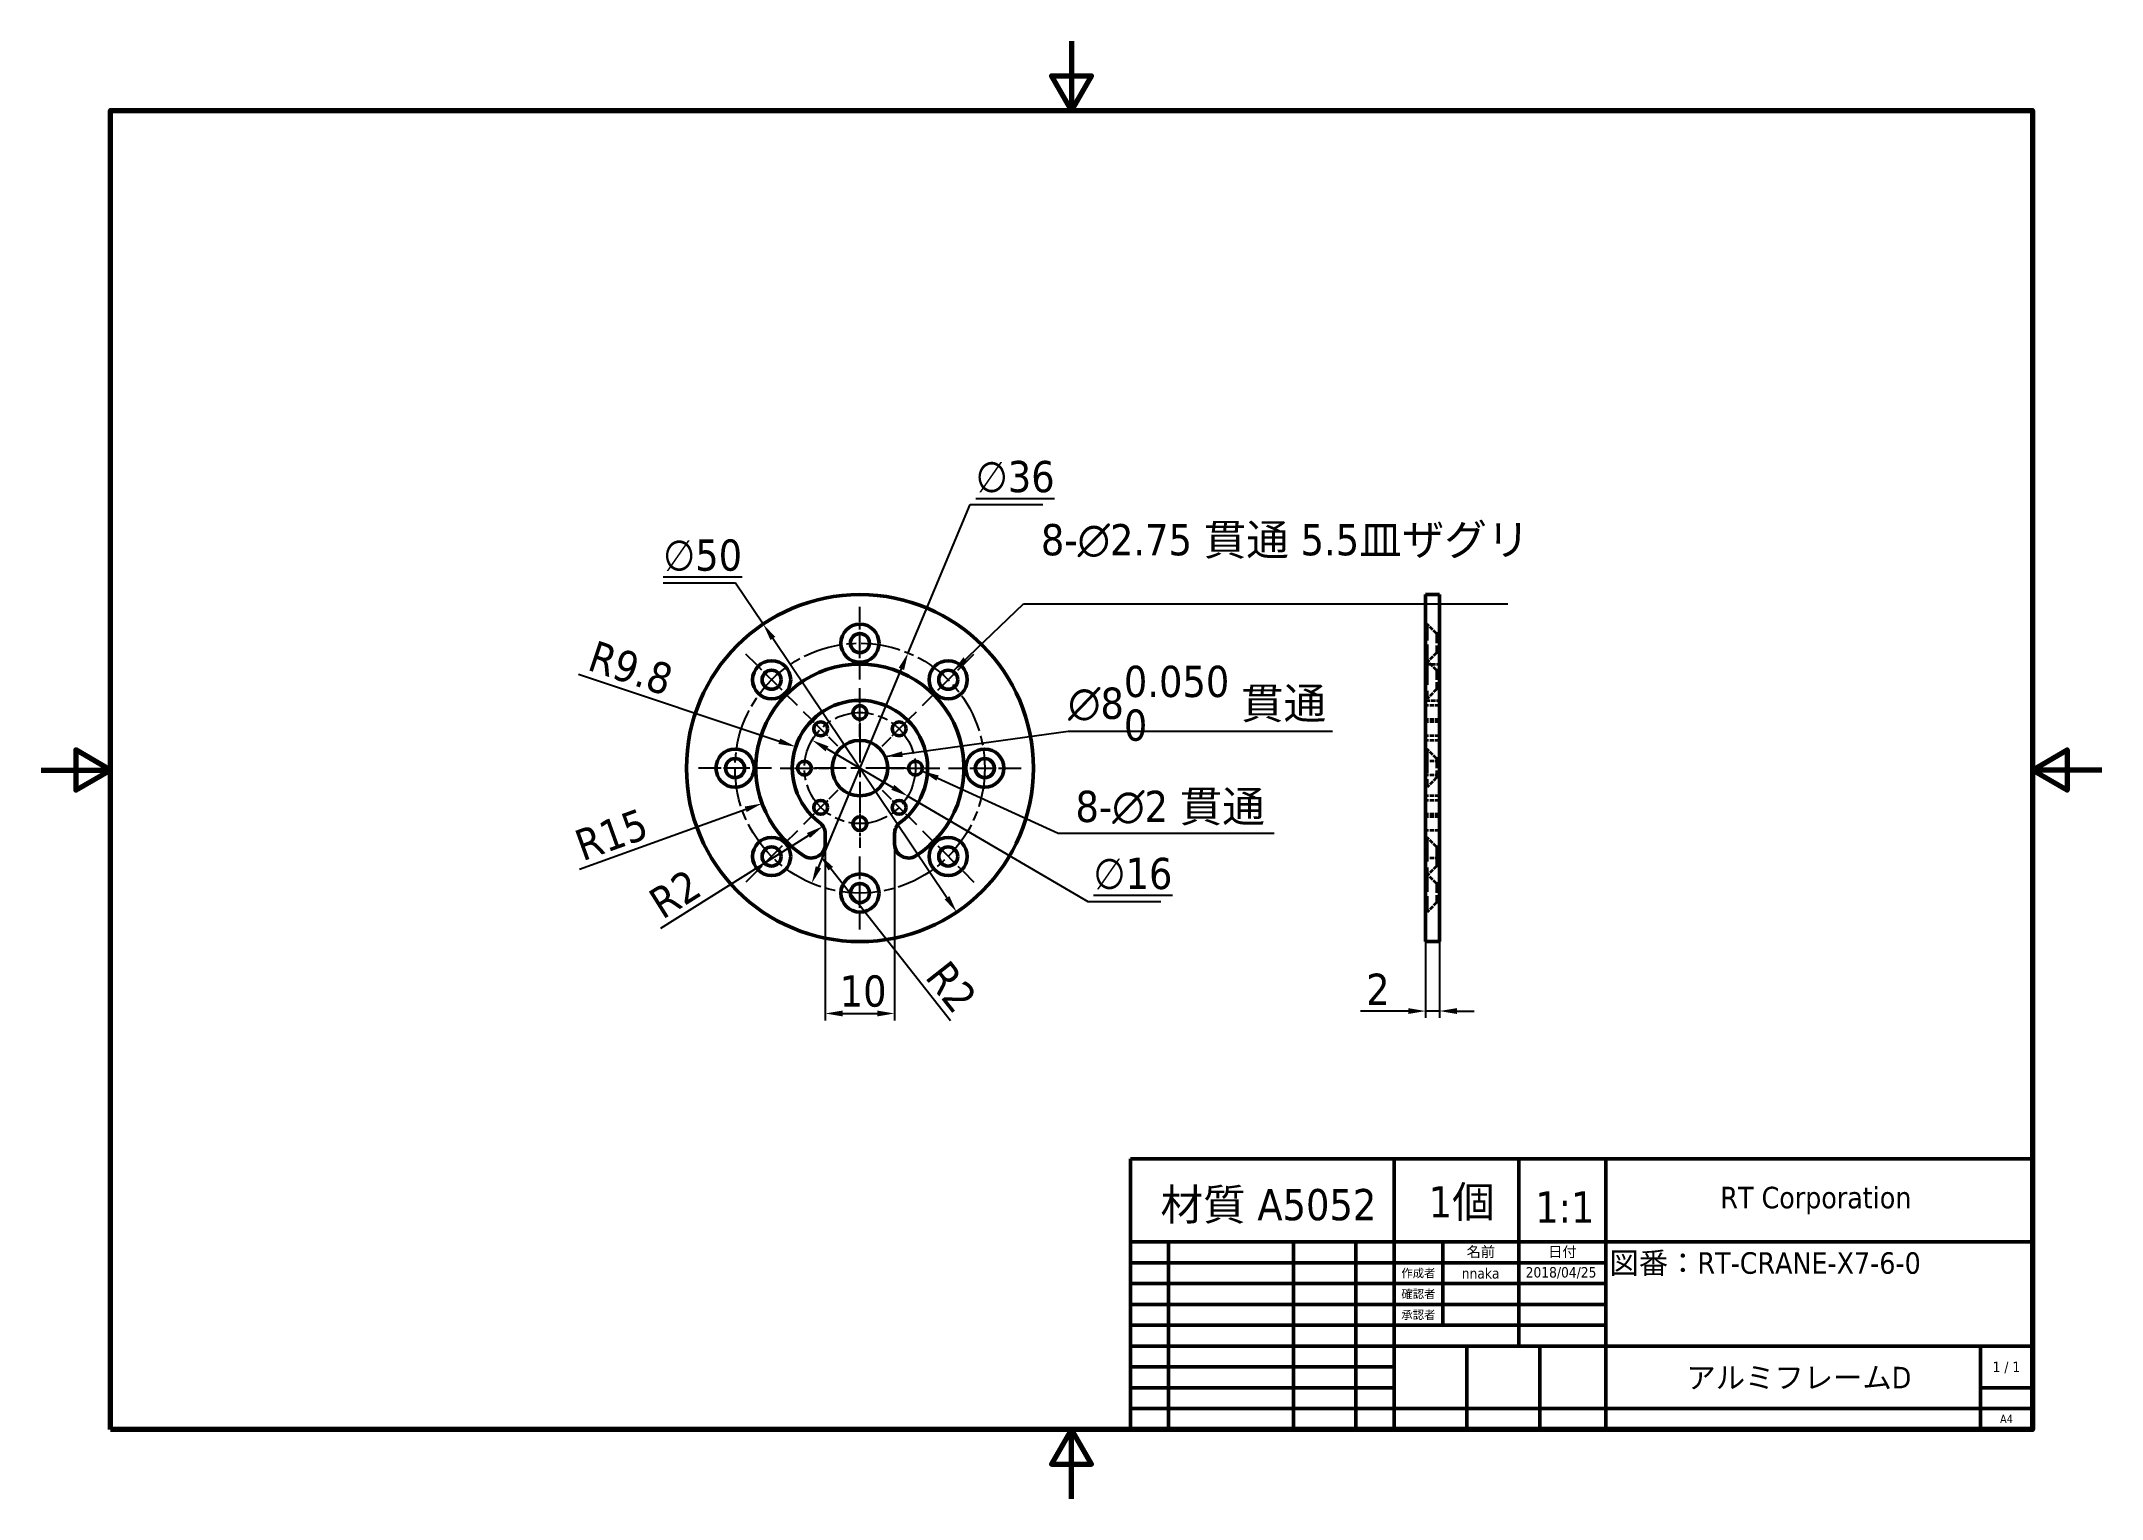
# Model space of a CAD drawing. Header units: millimetres. Extents: x 0 to 297, y 0 to 210.
import ezdxf
from ezdxf.enums import TextEntityAlignment as Align

# ---------------------------------------------------------------- set-up
doc = ezdxf.new("R2010")
doc.units = ezdxf.units.MM
doc.linetypes.add('CHAIN', pattern=[0.3543, 0.2362, -0.0295, 0.0591, -0.0295])
doc.linetypes.add('DASHED', pattern=[0.2067, 0.1654, -0.0413])
for name, color, linetype, lineweight in [('Border (ISO)', 7, 'Continuous', 70), ('Center Mark (ISO)', 7, 'Continuous', 25), ('Centerline (ISO)', 7, 'Continuous', 25), ('Dimension (ISO)', 7, 'Continuous', 25), ('Hidden (ISO)', 7, 'DASHED', 35), ('Symbol (ISO)', 7, 'Continuous', 25), ('Title (ISO)', 7, 'Continuous', 50), ('Visible (ISO)', 7, 'Continuous', 50)]:
    doc.layers.add(name, color=color, linetype=linetype, lineweight=lineweight)
doc.styles.add('Note Text (JIS)', font='tahoma.ttf')
doc.styles.add('文字スタイル17', font='tahoma.ttf')
doc.styles.add('文字スタイル18', font='tahoma.ttf')
doc.styles.add('文字スタイル19', font='tahoma.ttf')
doc.styles.add('文字スタイル23', font='tahoma.ttf')
doc.dimstyles.new('Default (JIS)', dxfattribs={"dimtxt": 4.5, "dimasz": 2.5, "dimexe": 1, "dimexo": 0, "dimgap": 0.8, "dimtad": 1, "dimrnd": 1e-08, "dimdsep": 46, "dimtxsty": 'Note Text (JIS)', "dimcen": 0.09, "dimdle": 10, "dimclrd": 256, "dimclre": 256, "dimclrt": 256, "dimadec": 0, "dimazin": 2, "dimtfac": 0.777778, "dimtmove": 0, "dimatfit": 3, "dimfxl": 1, "dimtolj": 1, "dimtzin": 0, "dimlwd": -1, "dimlwe": -1, "dimarcsym": 0})
doc.dimstyles.new('Default (JIS)$7', dxfattribs={"dimtxt": 4.5, "dimasz": 2.5, "dimexe": 1, "dimexo": 0, "dimgap": 0.8, "dimtad": 1, "dimrnd": 1e-08, "dimdsep": 46, "dimtxsty": 'Note Text (JIS)', "dimcen": 0.09, "dimdle": 10, "dimclrd": 256, "dimclre": 256, "dimclrt": 256, "dimadec": 0, "dimazin": 2, "dimtfac": 0.777778, "dimtmove": 0, "dimatfit": 3, "dimfxl": 1, "dimtolj": 1, "dimtzin": 0, "dimlwd": -1, "dimlwe": -1, "dimarcsym": 0})

# ---------------------------------------------------------------- blocks, each defined once
blk = doc.blocks.new('図面枠 既定の図面枠')
at = {"layer": 'Border (ISO)', "flags": 128}
for points in [[(148.5, 210), (148.5, 200), (145.61, 205), (151.39, 205), (148.5, 200)], [(10, 10), (10, 200), (287, 200), (287, 10), (10, 10)], [(0, 105), (10, 105), (5, 107.89), (5, 102.11), (10, 105)], [(297, 105), (287, 105), (292, 107.89), (292, 102.11), (287, 105)], [(148.5, 0), (148.5, 10), (145.61, 5), (151.39, 5), (148.5, 10)]]:
    blk.add_lwpolyline(points, dxfattribs=at)
blk = doc.blocks.new('表題欄 JIS')
at = {"layer": 'Title (ISO)'}
for p, q in [((230, 139), (100, 139)), ((100, 139), (100, 100)), ((138, 100), (138, 139)), ((156, 127), (156, 139)), ((168.5, 100), (168.5, 139)), ((230, 100), (230, 139)), ((100, 127), (230, 127)), ((105.5, 100), (105.5, 127)), ((123.5, 100), (123.5, 127)), ((132.5, 100), (132.5, 127)), ((145, 115), (145, 127)), ((156, 112), (156, 127)), ((100, 124), (168.5, 124)), ((100, 121), (168.5, 121)), ((168.5, 118), (100, 118)), ((100, 115), (168.5, 115)), ((138, 112), (100, 112)), ((168.5, 112), (138, 112)), ((148.5, 100), (148.5, 112)), ((159, 100), (159, 112)), ((168.5, 112), (230, 112)), ((222.5, 100), (222.5, 112)), ((138, 109), (100, 109)), ((138, 106), (100, 106)), ((222.5, 106), (230, 106)), ((230, 103), (100, 103)), ((100, 100), (230, 100))]:
    blk.add_line(p, q, dxfattribs=at)
for s, height, style, p in [('作成者', 1.2, '文字スタイル23', (141.5, 122.5)), ('確認者', 1.2, '文字スタイル23', (141.5, 119.5)), ('承認者', 1.2, '文字スタイル23', (141.5, 116.5)), ('1 / 1', 1.5, '文字スタイル18', (226.25, 109))]:
    blk.add_text(s, height=height, dxfattribs=dict(at, style=style)).set_placement(p, align=Align.MIDDLE_CENTER)
at = {"layer": 'Title (ISO)', "char_height": 1.5, "attachment_point": 5, "style": 'Note Text (JIS)'}
for s, insert, width in [('\\fTahoma|b0|i0;\\H1.5000;名前', (150.5, 125.5), 10.8457), ('\\fTahoma|b0|i0;\\H1.5000;日付', (162.25, 125.5), 12.2497)]:
    blk.add_mtext(s, dxfattribs=dict(at, insert=insert, width=width))
at = {"layer": 'Title (ISO)'}
for tag, p, height, style in [('会社_001', (185.02, 131.85), 3.1, '文字スタイル17'), ('タイトル_001', (169.04, 122.42), 3.1, '文字スタイル17'), ('作成者_001', (147.75, 121.73), 1.5, '文字スタイル18'), ('作成日_001', (156.96, 121.88), 1.5, '文字スタイル18'), ('部品番号_001', (180.13, 105.91), 3.1, '文字スタイル17'), ('シート_サイズ_001', (225.33, 100.9), 1.2, '文字スタイル19')]:
    blk.add_attdef(tag, p, '', height=height, dxfattribs=dict(at, style=style))
at = {"layer": 'Title (ISO)', "style": '文字スタイル18'}
for tag, p in [('確認者', (150.5, 119.5)), ('確認日', (162.25, 119.5)), ('エンジニアリング承認者', (150.5, 116.5)), ('エンジニアリング_承認日', (162.25, 116.5))]:
    blk.add_attdef(tag, text='', height=1.5, dxfattribs=at).set_placement(p, align=Align.MIDDLE_CENTER)
blk = doc.blocks.new('*D5')
at = {"layer": 'Defpoints', "color": 0, "transparency": 16777216}
for p in [(104.06, 126.02), (131.95, 84.52)]:
    blk.add_point(p, dxfattribs=at)
at = {"layer": 'Dimension (ISO)', "transparency": 16777216}
for p, q in [((100.09, 131.93), (89.64, 131.93)), ((104.06, 126.02), (100.09, 131.93)), ((130.55, 86.59), (105.46, 123.95))]:
    blk.add_line(p, q, dxfattribs=at)
for points in [[(105.8, 124.18), (105.11, 123.72), (104.06, 126.02)], [(130.9, 86.83), (130.21, 86.36), (131.95, 84.52)]]:
    blk.add_solid(points, dxfattribs=at)
at = {"layer": 'Dimension (ISO)', "transparency": 16777216, "insert": (89.64, 138.22), "char_height": 4.5, "attachment_point": 1, "style": 'Note Text (JIS)'}
blk.add_mtext('\\A1;\\L∅50\\l', dxfattribs=at)
blk = doc.blocks.new('*D6')
at = {"layer": 'Defpoints', "color": 0, "transparency": 16777216}
for p in [(124.95, 121.88), (111.06, 88.67)]:
    blk.add_point(p, dxfattribs=at)
at = {"layer": 'Dimension (ISO)', "transparency": 16777216}
for p, q in [((124.95, 121.88), (133.89, 143.24)), ((133.89, 143.24), (144.39, 143.24)), ((112.02, 90.97), (123.99, 119.57))]:
    blk.add_line(p, q, dxfattribs=at)
for points in [[(123.6, 119.73), (124.37, 119.41), (124.95, 121.88)], [(111.64, 91.13), (112.41, 90.81), (111.06, 88.67)]]:
    blk.add_solid(points, dxfattribs=at)
at = {"layer": 'Dimension (ISO)', "transparency": 16777216, "insert": (134.69, 149.53), "char_height": 4.5, "attachment_point": 1, "style": 'Note Text (JIS)'}
blk.add_mtext('\\A1;\\L∅36\\l', dxfattribs=at)
blk = doc.blocks.new('*D7')
at = {"layer": 'Defpoints', "color": 0, "transparency": 16777216}
for p in [(199.54, 80.27), (201.54, 80.27), (201.54, 70.27)]:
    blk.add_point(p, dxfattribs=at)
at = {"layer": 'Dimension (ISO)', "transparency": 16777216}
for p, q in [((199.54, 80.27), (199.54, 69.27)), ((201.54, 80.27), (201.54, 69.27)), ((197.04, 70.27), (190.17, 70.27)), ((201.54, 70.27), (199.54, 70.27)), ((204.04, 70.27), (206.54, 70.27))]:
    blk.add_line(p, q, dxfattribs=at)
for points in [[(197.04, 70.69), (197.04, 69.85), (199.54, 70.27)], [(204.04, 70.69), (204.04, 69.85), (201.54, 70.27)]]:
    blk.add_solid(points, dxfattribs=at)
at = {"layer": 'Dimension (ISO)', "transparency": 16777216, "insert": (190.97, 75.66), "char_height": 4.5, "attachment_point": 1, "style": 'Note Text (JIS)'}
blk.add_mtext('\\A1;2', dxfattribs=at)
blk = doc.blocks.new('*D8')
at = {"layer": 'Defpoints', "color": 0, "transparency": 16777216}
for p in [(113, 94.32), (123, 94.32), (123, 69.92)]:
    blk.add_point(p, dxfattribs=at)
at = {"layer": 'Dimension (ISO)', "transparency": 16777216}
for p, q in [((113, 94.32), (113, 68.92)), ((123, 94.32), (123, 68.92)), ((115.5, 69.92), (120.5, 69.92))]:
    blk.add_line(p, q, dxfattribs=at)
for points in [[(115.5, 70.34), (115.5, 69.5), (113, 69.92)], [(120.5, 70.34), (120.5, 69.5), (123, 69.92)]]:
    blk.add_solid(points, dxfattribs=at)
at = {"layer": 'Dimension (ISO)', "transparency": 16777216, "insert": (115.09, 75.41), "char_height": 4.5, "attachment_point": 1, "style": 'Note Text (JIS)'}
blk.add_mtext('\\A1;10', dxfattribs=at)
blk = doc.blocks.new('*D9')
at = {"layer": 'Defpoints', "color": 0, "transparency": 16777216}
for p in [(111, 94.32), (112.24, 92.75)]:
    blk.add_point(p, dxfattribs=at)
at = {"layer": 'Dimension (ISO)', "transparency": 16777216}
blk.add_line((131.07, 68.87), (113.79, 90.78), dxfattribs=at)
blk.add_solid([(114.12, 91.04), (113.46, 90.53), (112.24, 92.75)], dxfattribs=at)
at = {"layer": 'Dimension (ISO)', "transparency": 16777216, "insert": (130.79, 77.93), "char_height": 4.5, "attachment_point": 1, "rotation": 308.2565, "style": 'Note Text (JIS)'}
blk.add_mtext('\\A1;R2', dxfattribs=at)
blk = doc.blocks.new('*D10')
at = {"layer": 'Defpoints', "color": 0, "transparency": 16777216}
for p in [(111, 95.83), (112.7, 96.9)]:
    blk.add_point(p, dxfattribs=at)
at = {"layer": 'Dimension (ISO)', "transparency": 16777216}
blk.add_line((89.33, 82.2), (110.58, 95.57), dxfattribs=at)
blk.add_solid([(110.36, 95.92), (110.8, 95.21), (112.7, 96.9)], dxfattribs=at)
at = {"layer": 'Dimension (ISO)', "transparency": 16777216, "insert": (87.14, 87.19), "char_height": 4.5, "attachment_point": 1, "rotation": 32.172, "style": 'Note Text (JIS)'}
blk.add_mtext('\\A1;R2', dxfattribs=at)
blk = doc.blocks.new('*D11')
at = {"layer": 'Defpoints', "color": 0, "transparency": 16777216}
for p in [(108.75, 108.35), (118, 105.27)]:
    blk.add_point(p, dxfattribs=at)
at = {"layer": 'Dimension (ISO)', "transparency": 16777216}
blk.add_line((77.44, 118.79), (106.38, 109.14), dxfattribs=at)
blk.add_solid([(106.51, 109.54), (106.25, 108.75), (108.75, 108.35)], dxfattribs=at)
at = {"layer": 'Dimension (ISO)', "transparency": 16777216, "insert": (79.94, 123.76), "char_height": 4.5, "attachment_point": 1, "rotation": 341.5718, "style": 'Note Text (JIS)'}
blk.add_mtext('\\A1;R9.8', dxfattribs=at)
blk = doc.blocks.new('*D12')
at = {"layer": 'Defpoints', "color": 0, "transparency": 16777216}
for p in [(118, 105.27), (103.89, 100.18)]:
    blk.add_point(p, dxfattribs=at)
at = {"layer": 'Dimension (ISO)', "transparency": 16777216}
blk.add_line((77.59, 90.7), (101.54, 99.34), dxfattribs=at)
blk.add_solid([(101.4, 99.73), (101.68, 98.94), (103.89, 100.18)], dxfattribs=at)
at = {"layer": 'Dimension (ISO)', "transparency": 16777216, "insert": (76.5, 96.06), "char_height": 4.5, "attachment_point": 1, "rotation": 19.8236, "style": 'Note Text (JIS)'}
blk.add_mtext('\\A1;R15', dxfattribs=at)
blk = doc.blocks.new('*D13')
at = {"layer": 'Defpoints', "color": 0, "transparency": 16777216}
for p in [(111.1, 109.31), (124.91, 101.23)]:
    blk.add_point(p, dxfattribs=at)
at = {"layer": 'Dimension (ISO)', "transparency": 16777216}
for p, q in [((113.26, 108.05), (122.75, 102.5)), ((124.91, 101.23), (150.86, 86.07)), ((150.86, 86.07), (161.36, 86.07))]:
    blk.add_line(p, q, dxfattribs=at)
for points in [[(113.47, 108.41), (113.05, 107.69), (111.1, 109.31)], [(122.96, 102.86), (122.54, 102.14), (124.91, 101.23)]]:
    blk.add_solid(points, dxfattribs=at)
at = {"layer": 'Dimension (ISO)', "transparency": 16777216, "insert": (151.66, 92.35), "char_height": 4.5, "attachment_point": 1, "style": 'Note Text (JIS)'}
blk.add_mtext('\\A1;\\L∅16\\l', dxfattribs=at)

msp = doc.modelspace()

# ---------------------------------------------------------------- linework, layer by layer
at = {"layer": 'Center Mark (ISO)', "linetype": 'CHAIN', "ltscale": 11.667578}
for p, q in [((118.0047, 118.0211), (118.0047, 128.5211)), ((108.9891, 114.2867), (101.5644, 121.7113)), ((127.0203, 114.2867), (134.4449, 121.7113)), ((105.2547, 105.2711), (94.7547, 105.2711)), ((130.7547, 105.2711), (141.2547, 105.2711)), ((108.9891, 96.2555), (101.5644, 88.8309)), ((127.0203, 96.2555), (134.4449, 88.8309)), ((118.0047, 82.0211), (118.0047, 92.5211))]:
    msp.add_line(p, q, dxfattribs=at)
at = {"layer": 'Center Mark (ISO)', "linetype": 'CHAIN', "ltscale": 7.778352}
for p, q in [((118.0047, 109.7711), (118.0047, 116.7711)), ((114.8227, 108.4531), (109.873, 113.4028)), ((121.1867, 108.4531), (126.1364, 113.4028)), ((106.5047, 105.2711), (113.5047, 105.2711)), ((122.5047, 105.2711), (129.5047, 105.2711)), ((114.8227, 102.0891), (109.873, 97.1394)), ((121.1867, 102.0891), (126.1364, 97.1394)), ((118.0047, 100.7711), (118.0047, 93.7711))]:
    msp.add_line(p, q, dxfattribs=at)
at = {"layer": 'Center Mark (ISO)', "linetype": 'CHAIN', "ltscale": 23.990969}
for p, q in [((118.0047, 111.7711), (118.0047, 98.7711)), ((118.0047, 111.7711), (118.0047, 98.7711)), ((124.5047, 105.2711), (111.5047, 105.2711)), ((124.5047, 105.2711), (111.5047, 105.2711))]:
    msp.add_line(p, q, dxfattribs=at)
at = {"layer": 'Centerline (ISO)', "linetype": 'CHAIN', "ltscale": 23.990969}
for radius in [18, 8]:
    msp.add_circle((118.0047, 105.2711), radius, dxfattribs=at)
at = {"layer": 'Hidden (ISO)', "ltscale": 0.380839}
for p, q in [((199.7437, 126.0211), (199.5437, 126.0211)), ((199.7437, 120.749), (199.5437, 120.749)), ((199.7437, 120.5211), (199.5437, 120.5211)), ((199.7437, 115.249), (199.5437, 115.249)), ((199.7437, 108.0211), (199.5437, 108.0211)), ((199.7437, 102.5211), (199.5437, 102.5211)), ((199.7437, 95.2932), (199.5437, 95.2932)), ((199.7437, 90.0211), (199.5437, 90.0211)), ((199.7437, 89.7932), (199.5437, 89.7932)), ((199.7437, 84.5211), (199.5437, 84.5211))]:
    msp.add_line(p, q, dxfattribs=at)
at = {"layer": 'Hidden (ISO)', "ltscale": 14.307732}
for p, q in [((199.7437, 126.0211), (199.7437, 120.749)), ((199.7437, 89.7932), (199.7437, 84.5211))]:
    msp.add_line(p, q, dxfattribs=at)
at = {"layer": 'Hidden (ISO)', "ltscale": 3.703666}
for p, q in [((201.1187, 124.6461), (199.7437, 126.0211)), ((201.1187, 121.8961), (199.7437, 120.5211)), ((201.1187, 119.374), (199.7437, 120.749)), ((201.1187, 116.624), (199.7437, 115.249)), ((201.1187, 106.6461), (199.7437, 108.0211)), ((201.1187, 103.8961), (199.7437, 102.5211)), ((201.1187, 93.9182), (199.7437, 95.2932)), ((201.1187, 91.1682), (199.7437, 89.7932)), ((201.1187, 88.6461), (199.7437, 90.0211)), ((201.1187, 85.8961), (199.7437, 84.5211))]:
    msp.add_line(p, q, dxfattribs=at)
at = {"layer": 'Hidden (ISO)', "ltscale": 8.227598}
for p, q in [((201.1187, 124.6461), (201.1187, 121.8961)), ((201.1187, 119.374), (201.1187, 116.624)), ((201.1187, 106.6461), (201.1187, 103.8961)), ((201.1187, 93.9182), (201.1187, 91.1682)), ((201.1187, 88.6461), (201.1187, 85.8961))]:
    msp.add_line(p, q, dxfattribs=at)
at = {"layer": 'Hidden (ISO)', "ltscale": 0.809396}
for p, q in [((201.5437, 124.6461), (201.1187, 124.6461)), ((201.5437, 121.8961), (201.1187, 121.8961)), ((201.5437, 119.374), (201.1187, 119.374)), ((201.5437, 116.624), (201.1187, 116.624)), ((201.5437, 106.6461), (201.1187, 106.6461)), ((201.5437, 103.8961), (201.1187, 103.8961)), ((201.5437, 93.9182), (201.1187, 93.9182)), ((201.5437, 91.1682), (201.1187, 91.1682)), ((201.5437, 88.6461), (201.1187, 88.6461)), ((201.5437, 85.8961), (201.1187, 85.8961))]:
    msp.add_line(p, q, dxfattribs=at)
at = {"layer": 'Hidden (ISO)', "ltscale": 3.809293}
for p, q in [((199.5437, 120.2711), (201.5437, 120.2711)), ((199.5437, 115.0211), (201.5437, 115.0211)), ((201.5437, 114.2711), (199.5437, 114.2711)), ((201.5437, 112.2711), (199.5437, 112.2711)), ((201.5437, 111.9279), (199.5437, 111.9279)), ((201.5437, 109.9279), (199.5437, 109.9279)), ((201.5437, 109.2711), (199.5437, 109.2711)), ((201.5437, 106.2711), (199.5437, 106.2711)), ((201.5437, 104.2711), (199.5437, 104.2711)), ((201.5437, 101.2711), (199.5437, 101.2711)), ((201.5437, 100.6142), (199.5437, 100.6142)), ((201.5437, 98.6142), (199.5437, 98.6142)), ((201.5437, 98.2711), (199.5437, 98.2711)), ((201.5437, 96.2711), (199.5437, 96.2711)), ((201.5437, 92.3166), (199.5437, 92.3166))]:
    msp.add_line(p, q, dxfattribs=at)
at = {"layer": 'Hidden (ISO)', "ltscale": 20.898355}
for p, q in [((199.7437, 120.749), (199.7437, 115.249)), ((199.7437, 108.0211), (199.7437, 102.5211)), ((199.7437, 95.2932), (199.7437, 89.7932))]:
    msp.add_line(p, q, dxfattribs=at)
at = {"layer": 'Visible (ISO)'}
for p, q in [((199.5437, 130.2711), (199.5437, 80.2711)), ((201.5437, 130.2711), (199.5437, 130.2711)), ((201.5437, 80.2711), (201.5437, 130.2711)), ((113.0047, 95.8338), (113.0047, 94.3166)), ((123.0047, 94.3166), (123.0047, 95.8338)), ((201.5437, 80.2711), (199.5437, 80.2711))]:
    msp.add_line(p, q, dxfattribs=at)
for centre, radius in [((118.0047, 105.2711), 25), ((118.0047, 123.2711), 2.75), ((118.0047, 123.2711), 1.375), ((105.2768, 117.999), 2.75), ((105.2768, 117.999), 1.375), ((130.7326, 117.999), 2.75), ((130.7326, 117.999), 1.375), ((118.0047, 113.2711), 1), ((112.3478, 110.9279), 1), ((123.6615, 110.9279), 1), ((100.0047, 105.2711), 2.75), ((118.0047, 105.2711), 4), ((136.0047, 105.2711), 2.75), ((100.0047, 105.2711), 1.375), ((110.0047, 105.2711), 1), ((126.0047, 105.2711), 1), ((136.0047, 105.2711), 1.375), ((112.3478, 99.6142), 1), ((118.0047, 97.2711), 1), ((123.6615, 99.6142), 1), ((105.2768, 92.5432), 2.75), ((130.7326, 92.5432), 2.75), ((105.2768, 92.5432), 1.375), ((130.7326, 92.5432), 1.375), ((118.0047, 87.2711), 2.75), ((118.0047, 87.2711), 1.375)]:
    msp.add_circle(centre, radius, dxfattribs=at)
for centre, radius, start, end in [((118.0047, 105.2711), 15, 302.57897, 237.42103), ((118.0047, 105.2711), 9.75, 306.565737, 233.434263), ((111.0047, 95.8338), 2, 0, 53.434263), ((125.0047, 95.8338), 2, 126.565737, 180), ((111.0047, 94.3166), 2, 237.42103, 0), ((125.0047, 94.3166), 2, 180, 302.57897)]:
    msp.add_arc(centre, radius, start, end, dxfattribs=at)

# ---------------------------------------------------------------- block references
msp.add_blockref('図面枠 既定の図面枠', (0, 0))
msp.add_blockref('表題欄 JIS', (57, -90)).add_auto_attribs({'部品番号_001': 'アルミフレームD', 'タイトル_001': '図番：RT-CRANE-X7-6-0', '会社_001': 'RT Corporation', '作成日_001': '2018/04/25', '作成者_001': 'nnaka', 'シート_サイズ_001': 'A4'})

# ---------------------------------------------------------------- texts
at = {"layer": 'Symbol (ISO)', "char_height": 4.5, "attachment_point": 1, "line_spacing_factor": 0.7875, "style": 'Note Text (JIS)'}
for s, insert, width in [('{8-\\fAIGDT|b0|i0;\\H4.5000;n\\fTahoma|b0|i0;\\H4.5000;2.75 貫通 5.5皿ザグリ}', (144.0925, 140.4366), 67.938872), ('{\\A1;\\fTahoma|b0|i0;\\H4.5000;\\fAIGDT|b0|i0;\\H4.5000;n\\fTahoma|b0|i0;\\H4.5000;8\\S0.050^ 0; 貫通}', (148.0101, 120.0189), 39.613653), ('{8-\\fAIGDT|b0|i0;\\H4.5000;n\\fTahoma|b0|i0;\\H4.5000;2 貫通}', (149.0745, 102.0085), 28.63604)]:
    msp.add_mtext(s, dxfattribs=dict(at, insert=insert, width=width))
at = {"layer": 'Symbol (ISO)', "char_height": 4.5, "attachment_point": 1, "style": 'Note Text (JIS)'}
for s, insert, width in [('{\\fTahoma|b0|i0;材質 A5052}', (161.329, 44.6349), 31.529171), ('{\\fTahoma|b0|i0;1個}', (199.9886, 45.035), 9.565235), ('{\\fTahoma|b0|i0;1:1}', (215.3318, 44.2718), 8.941653)]:
    msp.add_mtext(s, dxfattribs=dict(at, insert=insert, width=width))

# ---------------------------------------------------------------- dimensions: what is measured, and where the dimension line sits
at = {"layer": 'Dimension (ISO)'}
for p1, p2, picture, middle in [((111.0577, 88.6657), (124.9516, 121.8765), '*D6', (139.5376, 143.2364)), ((131.9457, 84.519), (104.0637, 126.0232), '*D5', (94.4671, 131.9339)), ((111.0977, 109.3076), (124.9117, 101.2345), '*D13', (156.5098, 86.07))]:
    dim = msp.add_diameter_dim_2p(p1=p1, p2=p2, text='\\L<>\\l', dimstyle='Default (JIS)', override={"dimgap": 0.8, "dimtih": 1, "dimtoh": 1, "dimdec": 2, "dimlfac": 1, "dimtol": 0, "dimlim": 0, "dimtp": 0, "dimtm": 0, "dimtdec": 2, "dimatfit": 2}, dxfattribs=at)
    dim.commit()
    dim.dimension.update_dxf_attribs({"geometry": picture, "text_midpoint": middle, "dimtype": 163})
for center, mpoint, override, picture, middle in [((118.0046824969, 105.2710900133), (108.7546598647, 108.3532290925), {"dimgap": 0.8, "dimdec": 1, "dimlfac": 1, "dimcen": 0, "dimtol": 0, "dimlim": 0, "dimtp": 0, "dimtm": 0, "dimtdec": 2, "dimtofl": 0}, '*D11', (83.7958751781, 116.6695812473)), ((118.0047, 105.2711), (103.8936, 100.1842), {"dimgap": 0.8, "dimdec": 2, "dimlfac": 1, "dimcen": 0, "dimtol": 0, "dimlim": 0, "dimtp": 0, "dimtm": 0, "dimtdec": 2, "dimtofl": 0}, '*D12', (82.9575, 92.637)), ((111.0047, 95.8338), (112.6976, 96.8987), {"dimgap": 0.8, "dimdec": 2, "dimlfac": 1, "dimcen": 0, "dimtol": 0, "dimlim": 0, "dimtp": 0, "dimtm": 0, "dimtdec": 2, "dimtofl": 0}, '*D10', (92.7568, 84.3549)), ((111.0047, 94.3166), (112.243, 92.7461), {"dimgap": 0.8, "dimdec": 2, "dimlfac": 1, "dimcen": 0, "dimtol": 0, "dimlim": 0, "dimtp": 0, "dimtm": 0, "dimtdec": 2, "dimtofl": 0}, '*D9', (128.5677, 72.0433))]:
    dim = msp.add_radius_dim(center=center, mpoint=mpoint, dimstyle='Default (JIS)', override=override, dxfattribs=at)
    dim.commit()
    dim.dimension.update_dxf_attribs({"geometry": picture, "text_midpoint": middle, "dimtype": 164})
dim = msp.add_linear_dim(base=(123.0047, 69.9209), p1=(113.0047, 94.3166), p2=(123.0047, 94.3166), angle=180, dimstyle='Default (JIS)', override={"dimgap": 0.8, "dimdec": 2, "dimtol": 0, "dimlim": 0, "dimtp": 0, "dimtm": 0, "dimtdec": 2, "dimtofl": 0, "dimatfit": 1}, dxfattribs=at)
dim.commit()
dim.dimension.update_dxf_attribs({"geometry": '*D8', "text_midpoint": (118.0047, 69.9209), "dimtype": 160})
dim = msp.add_linear_dim(base=(201.5437, 70.2711), p1=(199.5437, 80.2711), p2=(201.5437, 80.2711), dimstyle='Default (JIS)', override={"dimgap": 0.8, "dimdec": 2, "dimtol": 0, "dimlim": 0, "dimtp": 0, "dimtm": 0, "dimtdec": 2, "dimtofl": 1, "dimatfit": 1}, dxfattribs=at)
dim.commit()
dim.dimension.update_dxf_attribs({"geometry": '*D7', "text_midpoint": (192.355, 70.2711), "dimtype": 160})

# ---------------------------------------------------------------- leaders
at = {"layer": 'Symbol (ISO)', "annotation_type": 0, "has_hookline": 1, "hookline_direction": 0}
for points, text_width in [([(131.3948, 119.2041), (141.5925, 128.955), (144.0925, 128.955)], 67.2957), ([(121.6475, 106.9234), (148.0101, 110.5849)], 38.1303), ([(126.9231, 104.8754), (146.5745, 95.8817), (149.0745, 95.8817)], 28.6581)]:
    msp.add_leader(points, dimstyle='Default (JIS)$7', override={"dimgap": 0, "dimtad": 1}, dxfattribs=dict(at, text_width=text_width))

doc.saveas('drawing.dxf')
